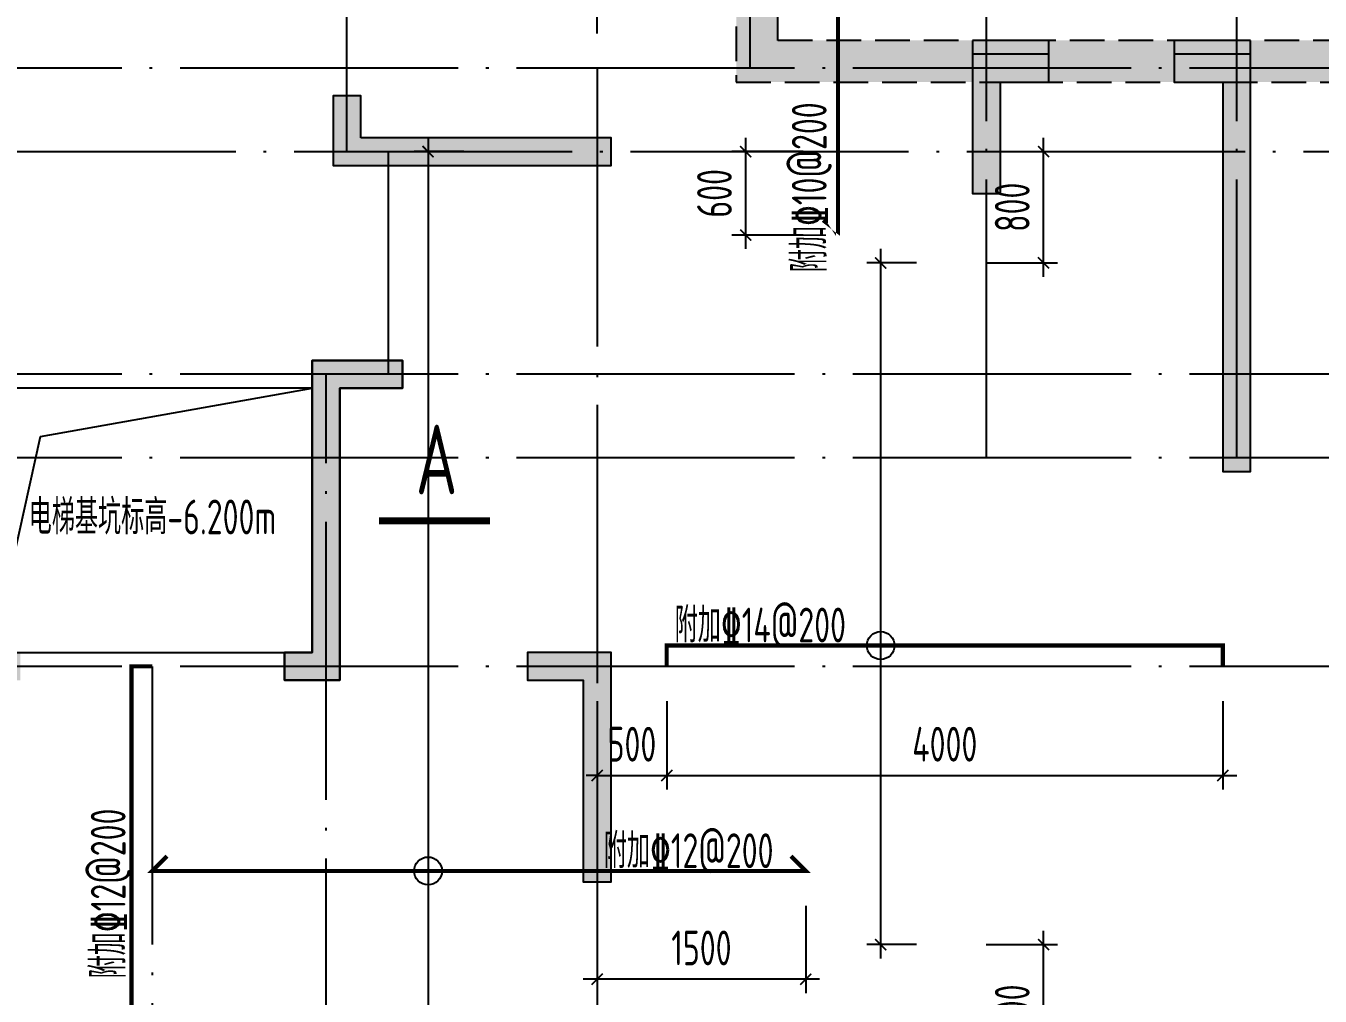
# Model space of a CAD drawing. Extents: x -1307975 to -76406, y -96289 to 379359.
# Drawn here: x -1047392 to -1038083, y 354791 to 361766 of the extents above; entities that cross this region are included whole.
import ezdxf

# ---------------------------------------------------------------- set-up
doc = ezdxf.new("R2010")
doc.units = 0
doc.header["$LTSCALE"] = 1000
doc.linetypes.add('DASH', pattern=[0.35, 0.25, -0.1])
doc.linetypes.add('DOTE', pattern=[2.4200000000000004, 2, -0.2, 0.02, -0.2])
doc.layers.get('0').update_dxf_attribs({"linetype": 'CONTINUOUS'})
doc.layers.get('DEFPOINTS').update_dxf_attribs({"linetype": 'CONTINUOUS'})
for name, color, linetype in [('A-DOTE', 10, 'DOTE'), ('HATCH', 8, 'CONTINUOUS'), ('S-B板配筋', 6, 'CONTINUOUS'), ('S-B板配筋号', 7, 'CONTINUOUS'), ('S-D洞口', 4, 'CONTINUOUS'), ('S-J基础底板标注', 3, 'CONTINUOUS'), ('S-Q墙填充', 252, 'CONTINUOUS'), ('S-Q墙实线', 6, 'CONTINUOUS'), ('S-Q墙虚线', 6, 'DASH'), ('THICK', 6, 'CONTINUOUS'), ('水平筋标注', 7, 'CONTINUOUS')]:
    doc.layers.add(name, color=color, linetype=linetype)
doc.styles.add('TSSD_DIMENSION', font='Tssdeng.shx', dxfattribs={"width": 0.7, "bigfont": 'tssdchn.shx'})
doc.styles.add('TSSD_REIN', font='tssdeng.shx', dxfattribs={"width": 0.7, "height": 300, "bigfont": 'tssdchn.shx'})
doc.dimstyles.new('TSSD_100_100$0', dxfattribs={"dimtxt": 300, "dimasz": 80, "dimexe": 100, "dimexo": 250, "dimgap": 100, "dimtad": 1, "dimdec": 0, "dimzin": 0, "dimdsep": 46, "dimtxsty": 'TSSD_DIMENSION', "dimblk": 'ARCHTICK', "dimcen": 0, "dimdle": 100, "dimclrd": 3, "dimclre": 3, "dimclrt": 7, "dimadec": 0, "dimazin": 0, "dimtfac": 1, "dimtdec": 0, "dimtix": 1, "dimtmove": 2, "dimatfit": 3, "dimldrblk": 'ARCHTICK', "dimfxl": 1, "dimtolj": 1, "dimtzin": 0, "dimarcsym": 0})

# ---------------------------------------------------------------- blocks, each defined once
blk = doc.blocks.new('20210726.16350016')
at = {"layer": 'A-DOTE'}
for p, q in [((18500.00000827992, 13100.31751472806), (18500.00000827998, 21100.04725452978)), ((21400.0000088606, 13700.04724698304), (21400.00000888424, 21100.04725452978)), ((23100.00000830769, 10900.04725549766), (23100.00000777451, 21100.04725452978)), ((24900.0000083982, 10900.04725549766), (24900.0000083982, 21100.04725452978)), ((55600.00000724575, 13700.04725528683), (3600.000008000061, 13700.04725528706)), ((20299.78309788462, 13700.04725528695), (20300.00000781077, 3600.047255706566)), ((3600.000008000061, 13100.31752494338), (55600.00000724575, 13100.31748104317)), ((18800.00076973974, 11500.04725454794), (18800.00077000423, 13100.04725454887)), ((55600.00000724575, 11500.04725454783), (3600.000008000061, 11500.04725454806)), ((18350.00000321825, 3600.023631853284), (18350.00000289921, 11500.04725452978)), ((55600.00000724575, 10900.04725549754), (3600.000008000061, 10900.04725549766)), ((55600.00000724575, 9400.04725379066), (3600.000008000061, 9400.047254788922)), ((17100.00001477753, 9400.047254529782), (17100.00001477747, 3600.047255706566))]:
    blk.add_line(p, q, dxfattribs=at)
blk = doc.blocks.new('_ArchTick')
at = {"color": 0, "linetype": 'ByBlock', "const_width": 0.15}
blk.add_lwpolyline([(-0.5, -0.5), (0.5, 0.5)], dxfattribs=at)
blk = doc.blocks.new('*D527')
at = {"layer": 'DEFPOINTS', "color": 0, "ltscale": 0.5, "transparency": 16777216}
for p in [(-1040736.180763394, 360061.9042227753), (-1041244.15612977, 355161.3687187256), (-1040736.211968636, 355161.3654842812)]:
    blk.add_point(p, dxfattribs=at)
at = {"layer": 'S-J基础底板标注', "color": 3, "lineweight": -2, "ltscale": 0.5, "transparency": 16777216}
for p, q in [((-1041244.124287756, 360161.9074572177), (-1041244.156766542, 355061.3687187277)), ((-1040986.180763388, 360061.9058147044), (-1041344.124924526, 360061.9080939914)), ((-1040986.211968631, 355161.3670762103), (-1041344.156129768, 355161.3693554973))]:
    blk.add_line(p, q, dxfattribs=at)
at = {"layer": 'S-J基础底板标注', "color": 3, "lineweight": -2, "ltscale": 0.5, "transparency": 16777216, "xscale": 80, "yscale": 80, "zscale": 80}
for p, rotation in [((-1041244.124924528, 360061.9074572197), 89.9996351567077), ((-1041244.15612977, 355161.3687187256), 269.9996351567077)]:
    blk.add_blockref('_ArchTick', p, dxfattribs=dict(at, rotation=rotation))
blk = doc.blocks.new('*D468')
at = {"layer": 'DEFPOINTS', "color": 0, "transparency": 16777216}
for p in [(-1040736.210776827, 355161.365484281), (-1040072.560849484, 355161.365484281), (-1040736.210483561, 354161.4883922982)]:
    blk.add_point(p, dxfattribs=at)
at = {"layer": 'S-J基础底板标注', "color": 3, "lineweight": -2, "transparency": 16777216}
for p, q in [((-1040072.560849484, 354061.4883922982), (-1040072.560849484, 355261.365484281)), ((-1040486.210776827, 355161.365484281), (-1039972.560849484, 355161.365484281)), ((-1040486.210483561, 354161.4883922982), (-1039972.560849484, 354161.4883922982))]:
    blk.add_line(p, q, dxfattribs=at)
at = {"layer": 'S-J基础底板标注', "color": 3, "lineweight": -2, "transparency": 16777216, "xscale": 80, "yscale": 80, "zscale": 80}
for p, rotation in [((-1040072.560849484, 355161.365484281), 90), ((-1040072.560849484, 354161.4883922982), 270)]:
    blk.add_blockref('_ArchTick', p, dxfattribs=dict(at, rotation=rotation))
at = {"layer": 'S-J基础底板标注', "color": 7, "transparency": 16777216, "insert": (-1040297.560849484, 354661.4269382894), "char_height": 250, "attachment_point": 5, "rotation": 90, "style": 'TSSD_DIMENSION'}
blk.add_mtext('\\A1;1000', dxfattribs=at)
blk = doc.blocks.new('*D469')
at = {"layer": 'DEFPOINTS', "color": 0, "transparency": 16777216}
for p in [(-1043283.327962315, 357161.4883997546), (-1042782.836911302, 357161.4883997718), (-1042782.836911302, 356377.0034586738)]:
    blk.add_point(p, dxfattribs=at)
at = {"layer": 'S-J基础底板标注', "color": 3, "lineweight": -2, "transparency": 16777216}
for p, q in [((-1043283.327962315, 356911.4883997546), (-1043283.327962315, 356277.0034586738)), ((-1042782.836911302, 356911.4883997718), (-1042782.836911302, 356277.0034586738)), ((-1043283.327962315, 356377.0034586738), (-1043363.327962315, 356377.0034586738)), ((-1043283.327962315, 356377.0034586738), (-1042782.836911302, 356377.0034586738)), ((-1042782.836911302, 356377.0034586738), (-1042702.836911302, 356377.0034586738))]:
    blk.add_line(p, q, dxfattribs=at)
at = {"layer": 'S-J基础底板标注', "color": 3, "lineweight": -2, "transparency": 16777216, "xscale": 80, "yscale": 80, "zscale": 80}
blk.add_blockref('_ArchTick', (-1043283.327962315, 356377.0034586738), dxfattribs=at)
at = {"layer": 'S-J基础底板标注', "color": 3, "lineweight": -2, "transparency": 16777216, "xscale": 80, "yscale": 80, "zscale": 80, "rotation": 180}
blk.add_blockref('_ArchTick', (-1042782.836911302, 356377.0034586738), dxfattribs=at)
at = {"layer": 'S-J基础底板标注', "color": 7, "transparency": 16777216, "insert": (-1043033.082436809, 356602.0034586738), "char_height": 250, "attachment_point": 5, "style": 'TSSD_DIMENSION'}
blk.add_mtext('\\A1;500', dxfattribs=at)
blk = doc.blocks.new('*D470')
at = {"layer": 'DEFPOINTS', "color": 0, "transparency": 16777216}
for p in [(-1042782.836911302, 357161.4883997718), (-1038783.214266552, 357161.4883998563), (-1038783.214266552, 356377.0034587572)]:
    blk.add_point(p, dxfattribs=at)
at = {"layer": 'S-J基础底板标注', "color": 3, "lineweight": -2, "transparency": 16777216}
for p, q in [((-1042782.836911302, 356911.4883997718), (-1042782.836911302, 356277.0034587572)), ((-1038783.214266552, 356911.4883998563), (-1038783.214266552, 356277.0034587572)), ((-1042882.836911302, 356377.0034587572), (-1038683.214266552, 356377.0034587572))]:
    blk.add_line(p, q, dxfattribs=at)
at = {"layer": 'S-J基础底板标注', "color": 3, "lineweight": -2, "transparency": 16777216, "xscale": 80, "yscale": 80, "zscale": 80, "rotation": 180}
blk.add_blockref('_ArchTick', (-1042782.836911302, 356377.0034587572), dxfattribs=at)
at = {"layer": 'S-J基础底板标注', "color": 3, "lineweight": -2, "transparency": 16777216, "xscale": 80, "yscale": 80, "zscale": 80}
blk.add_blockref('_ArchTick', (-1038783.214266552, 356377.0034587572), dxfattribs=at)
at = {"layer": 'S-J基础底板标注', "color": 7, "transparency": 16777216, "insert": (-1040783.025588927, 356602.0034587572), "char_height": 250, "attachment_point": 5, "style": 'TSSD_DIMENSION'}
blk.add_mtext('\\A1;4000', dxfattribs=at)
blk = doc.blocks.new('*D471')
at = {"layer": 'DEFPOINTS', "color": 0, "transparency": 16777216}
for p in [(-1040736.180763395, 360861.7586540771), (-1040072.53075937, 360861.7586540771), (-1040736.180763393, 360061.9042227751)]:
    blk.add_point(p, dxfattribs=at)
at = {"layer": 'S-J基础底板标注', "color": 3, "lineweight": -2, "transparency": 16777216}
for p, q in [((-1040072.53075937, 359961.9042227751), (-1040072.53075937, 360961.7586540771)), ((-1040486.180763395, 360861.7586540771), (-1039972.53075937, 360861.7586540771)), ((-1040486.180763393, 360061.9042227751), (-1039972.53075937, 360061.9042227751))]:
    blk.add_line(p, q, dxfattribs=at)
at = {"layer": 'S-J基础底板标注', "color": 3, "lineweight": -2, "transparency": 16777216, "xscale": 80, "yscale": 80, "zscale": 80}
for p, rotation in [((-1040072.53075937, 360861.7586540771), 90), ((-1040072.53075937, 360061.9042227751), 270)]:
    blk.add_blockref('_ArchTick', p, dxfattribs=dict(at, rotation=rotation))
at = {"layer": 'S-J基础底板标注', "color": 7, "transparency": 16777216, "insert": (-1040297.53075937, 360461.8314384259), "char_height": 250, "attachment_point": 5, "rotation": 90, "style": 'TSSD_DIMENSION'}
blk.add_mtext('\\A1;800', dxfattribs=at)
blk = doc.blocks.new('*D532')
at = {"layer": 'DEFPOINTS', "color": 0, "ltscale": 0.5, "transparency": 16777216}
for p in [(-1043991.180524327, 360861.8374967958), (-1044499.15757186, 352961.5672410599), (-1043991.176776509, 352961.5672410599)]:
    blk.add_point(p, dxfattribs=at)
at = {"layer": 'S-J基础底板标注', "color": 3, "lineweight": -2, "ltscale": 0.5, "transparency": 16777216}
for p, q in [((-1044499.15757186, 360961.8374967958), (-1044499.15757186, 352861.5672410599)), ((-1044241.180524327, 360861.8374967958), (-1044599.15757186, 360861.8374967958)), ((-1044241.176776509, 352961.5672410599), (-1044599.15757186, 352961.5672410599))]:
    blk.add_line(p, q, dxfattribs=at)
at = {"layer": 'S-J基础底板标注', "color": 3, "lineweight": -2, "ltscale": 0.5, "transparency": 16777216, "xscale": 80, "yscale": 80, "zscale": 80}
for p, rotation in [((-1044499.15757186, 360861.8374967958), 90), ((-1044499.15757186, 352961.5672410599), 270)]:
    blk.add_blockref('_ArchTick', p, dxfattribs=dict(at, rotation=rotation))
blk = doc.blocks.new('*D500')
at = {"layer": 'DEFPOINTS', "color": 0, "transparency": 16777216}
for p in [(-1043283.278444087, 355691.0125818025), (-1041783.268076554, 355691.0125818025), (-1043283.278444087, 354912.6137412494)]:
    blk.add_point(p, dxfattribs=at)
at = {"layer": 'S-J基础底板标注', "color": 3, "lineweight": -2, "transparency": 16777216}
for p, q in [((-1043283.278444087, 355441.0125818025), (-1043283.278444087, 354812.6137412494)), ((-1041783.268076554, 355441.0125818025), (-1041783.268076554, 354812.6137412494)), ((-1041683.268076554, 354912.6137412494), (-1043383.278444087, 354912.6137412494))]:
    blk.add_line(p, q, dxfattribs=at)
at = {"layer": 'S-J基础底板标注', "color": 3, "lineweight": -2, "transparency": 16777216, "xscale": 80, "yscale": 80, "zscale": 80, "rotation": 180}
blk.add_blockref('_ArchTick', (-1043283.278444087, 354912.6137412494), dxfattribs=at)
at = {"layer": 'S-J基础底板标注', "color": 3, "lineweight": -2, "transparency": 16777216, "xscale": 80, "yscale": 80, "zscale": 80}
blk.add_blockref('_ArchTick', (-1041783.268076554, 354912.6137412494), dxfattribs=at)
at = {"layer": 'S-J基础底板标注', "color": 7, "transparency": 16777216, "insert": (-1042533.273260321, 355137.6137412494), "char_height": 250, "attachment_point": 5, "style": 'TSSD_DIMENSION'}
blk.add_mtext('\\A1;1500', dxfattribs=at)
blk = doc.blocks.new('*D509')
at = {"layer": 'DEFPOINTS', "color": 0, "transparency": 16777216}
for p in [(-1042214.469307613, 360861.7628980792), (-1041550.768252814, 360861.7351677703), (-1041550.793308066, 360262.0592952798)]:
    blk.add_point(p, dxfattribs=at)
at = {"layer": 'S-J基础底板标注', "color": 3, "lineweight": -2, "transparency": 16777216}
for p, q in [((-1042214.498540998, 360162.087025676), (-1042214.465129481, 360961.7628979919)), ((-1041800.768252596, 360861.7456131013), (-1042314.469307526, 360861.7670762116)), ((-1041800.793307848, 360262.0697406108), (-1042314.494362778, 360262.0912037211))]:
    blk.add_line(p, q, dxfattribs=at)
at = {"layer": 'S-J基础底板标注', "color": 3, "lineweight": -2, "transparency": 16777216, "xscale": 80, "yscale": 80, "zscale": 80}
for p, rotation in [((-1042214.469307613, 360861.7628980792), 89.99760610646494), ((-1042214.494362865, 360262.0870255887), 269.9976061064649)]:
    blk.add_blockref('_ArchTick', p, dxfattribs=dict(at, rotation=rotation))
at = {"layer": 'S-J基础底板标注', "color": 7, "transparency": 16777216, "insert": (-1042439.481835043, 360561.934362632), "char_height": 250, "attachment_point": 5, "rotation": 89.99760610646493, "style": 'TSSD_DIMENSION'}
blk.add_mtext('\\A1;600', dxfattribs=at)
blk = doc.blocks.new('*D538')
at = {"layer": 'DEFPOINTS', "color": 0, "ltscale": 0.5, "transparency": 16777216}
for p in [(-1040483.197484759, 361969.7138280211), (-1043283.42030871, 361461.5081086177), (-1040483.201255651, 361461.4873318136)]:
    blk.add_point(p, dxfattribs=at)
at = {"layer": 'S-J基础底板标注', "color": 3, "lineweight": -2, "ltscale": 0.5, "transparency": 16777216}
for p, q in [((-1043283.418453783, 361711.5081086108), (-1043283.415795848, 362069.7346048225)), ((-1040483.199400724, 361711.4873318067), (-1040483.196742789, 362069.7138280184)), ((-1043383.416537816, 361969.7353467959), (-1040383.197484762, 361969.7130860505))]:
    blk.add_line(p, q, dxfattribs=at)
at = {"layer": 'S-J基础底板标注', "color": 3, "lineweight": -2, "ltscale": 0.5, "transparency": 16777216, "xscale": 80, "yscale": 80, "zscale": 80}
for p, rotation in [((-1043283.416537819, 361969.7346048253), 179.9995748821196), ((-1040483.197484759, 361969.7138280211), 359.9995748821196)]:
    blk.add_blockref('_ArchTick', p, dxfattribs=dict(at, rotation=rotation))
blk = doc.blocks.new('20211107.23005671')
at = {"layer": 'THICK'}
for points in [[(78842.9859028114, -133245.8924751, 50, 50, 0), (78042.9859028114, -133245.8924751, 50, 50, 0)], [(82071.18960631266, -133245.8924751, 50, 50, 0), (82871.18960631266, -133245.8924751, 50, 50, 0)]]:
    blk.add_lwpolyline(points, format="xyseb", dxfattribs=at)
at = {"layer": 'THICK', "style": 'TSSD_REIN', "width": 0.7}
for p in [(78308.37051819602, -133054.2258084333), (82336.57422169729, -133054.2258084333)]:
    blk.add_text('A', height=500, dxfattribs=at).set_placement(p)
blk = doc.blocks.new('20211109.00462574')
at = {"layer": 'S-Q墙填充'}
h = blk.add_hatch(dxfattribs=at)
h.set_pattern_fill('ARMORED', color=252, scale=30, style=0)
h.set_pattern_definition([(49.99999999999999, (994311.7515424163, -393917.5858276223), (215.178054780226, -18.82564049477853), [22.5, -247.5]), (355, (994311.7515424163, -393917.5858276223), (-41.6254000839, 225.6576401100035), [18, -198]), (100.4514, (994329.6830464163, -393919.1546296224), (173.5528145142065, 206.8318626182861), [19.122057, -210.3426336]), (46.18420000000002, (994311.7515424163, -393857.5858276223), (320.1723145876933, -49.65570429870542), [33.74999999999998, -371.2499999999998]), (96.6356, (994338.4325659163, -393861.7238197223), (280.398811664611, 292.2353612701325), [28.6830864, -315.5139]), (351.1842, (994311.7515424163, -393857.5858276223), (280.3985835400882, 292.2355802775974), [27, -297]), (21, (994341.7515424163, -393872.5858276223), (179.0721156355385, -120.7856671996016), [22.5, -247.5]), (326.0000000000001, (994341.7515424163, -393872.5858276223), (72.99459957647451, 217.5450135140559), [18, -198]), (71.4514, (994356.6742123163, -393882.6513094223), (252.066788574447, 96.75914901298572), [19.122057, -210.3426336]), (37.50000000000001, (994311.7515424163, -393917.5858276223), (3.647956595187201, 99.86815614939344), [0, -195.6, 0, -201, 0, -198.75]), (7.499999999999999, (994311.7515424163, -393917.5858276223), (78.92086123264458, 118.3235135647081), [0, -114.6, 0, -191.1, 0, -75.75]), (327.5, (994244.8515424163, -393917.5858276223), (160.1467308517227, -6.766461520313927), [0, -75, 0, -234, 0, -310.5]), (317.5, (994214.8515424163, -393917.5858276223), (174.9558508027159, 30.03149469969532), [0, -97.5, 0, -155.4, 0, -220.5]), (45, (994311.7515424163, -393917.5858276223), (-106.0660171779821, 106.0660171779821), [])])
h.paths.add_polyline_path([(9600.011981139774, 1649.999942469294), (9400.011981139774, 1649.999942559924), (9400.011981071904, 1500.007367141428), (300.0000034741824, 1500.007367141428), (300.0000034741824, 8500.277283212286), (6600.000003474182, 8500.007444787421), (6600.000003474182, 7700.007444787421), (6800.007231345866, 7700.006610781886), (6800.010289294762, 8800.27721672994), (5899.998557202634, 8800.27721672994), (5899.998557202634, 9200.277209813823), (5649.998557202634, 9200.277209813707), (5649.998557202634, 8800.277209813823), (4149.998557202634, 8800.277209813823), (4149.998557202634, 10500.27720981382), (5649.998557202634, 10500.27720981382), (5649.998487470439, 9820.277209813823), (5899.998487470439, 9820.277209813823), (5899.998487470439, 10150.27720981382), (6299.998487470439, 10150.27720981382), (6299.998557202634, 10500.27728321229), (6799.998487470672, 10500.27724651282), (6799.998557202634, 10800.27717311436), (5899.998557202634, 10800.27717311436), (5899.998557202634, 12595.94797210337), (5649.998557202634, 12595.9479721036), (5649.998557202634, 10750.27720981382), (3899.998557202634, 10750.27720981382), (3899.998557202634, 8800.277209813823), (1549.998557202634, 8800.277209813823), (1549.998557202634, 13795.9479721036), (1299.998557202634, 13795.9479721036), (1299.998557202634, 8800.277209813823), (3.474298864603043e-06, 8800.277210408065), (0, 1200.007371395011), (9300.000007781084, 1200.007367143757), (9300.000007232535, 0.00736292393412441), (16100.0000049182, 0.007362037315033376), (16100.00000507466, 1200.007360414253), (34399.99995945196, 1200.190523311729), (34400.01197204075, 1.280568540096283e-09), (40999.96441836248, 1.280568540096283e-09), (40999.97600975772, 1200.086880838848), (50399.98896098544, 1200.086880838848), (50400.06259026018, 8800.007452166581), (42199.98780947458, 8800.08689583349), (42199.99982500274, 10600.00784454052), (39299.87633410841, 10600.00784453918), (39299.87633410841, 10850.08892776701), (36100.14500310633, 10850.08892776701), (36100.14500310633, 10600.00784454052), (33200.00017232366, 10600.00784454052), (33200.00017231621, 8800.086887816782), (17199.98781920946, 8800.187762214802), (17199.99979640055, 10599.92851950467), (14299.99996577296, 10599.92858783476), (14299.99996577296, 12300.00751392078), (15200.00000348024, 12300.00751392078), (15200.00000348024, 14195.67813367862), (12816.99043180549, 14195.67813367862), (12816.99043180549, 13895.9479721036), (14900.00000348024, 13895.67813367862), (14900.00000348024, 12600.00751392078), (14000.00000347418, 12600.00751392078), (14000.00026187429, 9100.007452955819), (14199.99913035077, 9100.007757953485), (14200.00026187429, 10300.00792004005), (16899.98834304302, 10300.00648888544), (16899.98693516094, 8500.08688723226), (33499.9881567955, 8500.08688723226), (33499.9881567955, 10300.0872795938), (36399.98772902344, 10300.08727961406), (36399.98772902344, 10550.08892776701), (38999.98797764746, 10550.08892776701), (38999.98797764746, 10300.08782172936), (41899.98780947458, 10300.08782019065), (41899.98780766095, 8500.086896079127), (50099.98896098544, 8500.086887816782), (50099.98896098544, 1500.086880838848), (40999.97600975772, 1500.086880838848), (40999.97600975772, 1649.999942470575), (40699.97600975772, 1650.079377522576), (40699.97600975772, 300.0794350532815), (34699.99996048934, 300.0794350533397), (34699.99996048934, 1650.079377522576), (34400.01197204075, 1650.079377522576), (34400.01262027118, 1500.086880841642), (15999.9644274615, 1500.086880841642), (15999.9644274615, 1649.999942469294), (15799.9644274615, 1649.999942495255), (15799.96442728629, 300.0073620791081), (9600.011981139774, 300.0073628840037)])
at = {"layer": 'S-Q墙实线'}
for points in [[(18599.99963367649, 8800.175467529509), (18599.9990021527, 7700.007459988934), (18799.9990021527, 7700.007459988934), (18799.9990021527, 8500.007460298366), (19149.90683900192, 8500.007461020024), (19149.90747011325, 8800.175468663627)], [(20599.99007555435, 8800.17546061339), (20049.99007608963, 8800.17546061339), (20049.98944456584, 8500.0074527635), (20399.98944398772, 8500.0074527635), (20399.98944278865, 5700.009272776311), (20599.98944274581, 5700.009272690746)], [(14200.00144817249, 8100.27720135462), (14200.00144817249, 8400.27720135462), (14000.00144817249, 8400.27720135462), (14000.00144817249, 7900.27720135462), (14399.87568182836, 7900.27720135462), (15999.99835379457, 7900.27720135462), (15999.99835379457, 8100.27720135462), (14399.87568182836, 8100.27720135462)], [(13849.97658166324, 6500.00738415739), (14500.04303626984, 6500.00738415739), (14500.04303626984, 6300.00738415739), (14049.97658166324, 6300.00738415739), (14049.97658166324, 5800.009272754891), (14049.97658166324, 4200.007467135438), (13649.97964975156, 4200.086902180046), (13649.97658166324, 4400.007467135438), (13849.97658166324, 4400.007467135438), (13849.97658166324, 5800.009272754891)]]:
    blk.add_lwpolyline(points, close=True, dxfattribs=at)
blk.add_lwpolyline([(15799.99999550532, 4400.003843014711), (15399.99999550532, 4400.003843014711), (15399.99999550532, 4200.003843014711), (15799.99999525759, 4200.003842519014), (15799.99999333674, 2750.004718727316), (15999.99999582663, 2750.002967252745), (15999.99999578379, 4400.003843135317), (15799.99999550532, 4400.003843014711)], dxfattribs=at)
at = {"layer": 'S-Q墙虚线', "color": 2}
blk.add_lwpolyline([(33200.00017231621, 8800.086887816782), (17199.98781920946, 8800.187762214802), (17199.99979640055, 10599.92851950467), (14299.99996577296, 10599.92858783476), (14299.99996577296, 12300.00751392078), (15200.00000348024, 12300.00751392078), (15200.00000348024, 14195.67813367862), (12816.99043180549, 14195.67813367862), (12816.99043180549, 13895.9479721036), (14900.00000348024, 13895.67813367862), (14900.00000348024, 12600.00751392078), (14000.00000347418, 12600.00751392078), (14000.00026187429, 9100.007452955819), (14199.99913035077, 9100.007757953485), (14200.00026187429, 10300.00792004005), (16899.98834304302, 10300.00648888544), (16899.98693516094, 8500.08688723226), (33499.9881567955, 8500.08688723226)], dxfattribs=at)

msp = doc.modelspace()

# ---------------------------------------------------------------- hatches: boundary and pattern name
at = {"layer": 'HATCH'}
h = msp.add_hatch(color=252, dxfattribs=at)
h.paths.add_polyline_path([(-1018383.361211693, 355611.3087580048), (-1018383.361211693, 357061.5673077995), (-1018783.361211094, 357061.5673077995), (-1018783.361211094, 357261.5673077995), (-1018183.361211693, 357261.5673077995), (-1018183.361211693, 355611.3087580048)])
h.paths.add_polyline_path([(-1024583.111937126, 355611.3087580048), (-1024583.111937126, 357061.5673077995), (-1024183.111937726, 357061.5673077995), (-1024183.111937726, 357261.5673077995), (-1024783.111937126, 357261.5673077995), (-1024783.111937126, 355611.3087580048)])
h.paths.add_polyline_path([(-1043383.203484804, 357261.4842636931), (-1043783.203484804, 357261.4842636931), (-1043783.203484804, 357061.4842636931), (-1043383.203485051, 357061.4842631974), (-1043383.203486972, 355611.4851394057), (-1043183.203484482, 355611.4833879311), (-1043183.203484525, 357261.4842638137)])
h.paths.add_polyline_path([(-1031283.214902133, 354361.56730152), (-1031383.191315832, 354361.56730152), (-1031383.191315832, 354061.487866464), (-1031283.214902133, 354061.487866464), (-1030383.192442731, 354061.487866464), (-1030383.192442731, 355711.4878089324), (-1030583.192442731, 355711.4878089324), (-1030583.192442731, 354361.56730152)])
h.paths.add_polyline_path([(-1037583.214511461, 354061.487866464), (-1036683.215656099, 354061.487866464), (-1036583.215638361, 354061.487866464), (-1036583.215638361, 354361.56730152), (-1036683.215656099, 354361.56730152), (-1037383.214511461, 354361.56730152), (-1037383.214511461, 355711.4878089324), (-1037583.214511461, 355711.4878089324)])
h.paths.add_polyline_path([(-1020333.20348186, 357261.4878878138), (-1020533.20348186, 357261.4878878138), (-1020533.20348186, 357061.4878878138), (-1020133.20348186, 357061.4878878138), (-1020133.20348186, 358661.4896934333), (-1020133.20348186, 359161.4878048358), (-1019683.32780758, 359161.4878048358), (-1019683.32780758, 359361.4878048358), (-1020333.20348186, 359361.4878048358), (-1020333.20348186, 358661.4896934333)])
h.paths.add_polyline_path([(-1022833.20348186, 357061.4878878138), (-1022433.20348186, 357061.4878878138), (-1022433.20348186, 357261.4878878138), (-1022633.20348186, 357261.4878878138), (-1022633.20348186, 358661.4896934333), (-1022633.20348186, 359361.4878048358), (-1023283.269936497, 359361.4878048358), (-1023283.269936497, 359161.4878048358), (-1022833.20348186, 359161.4878048358), (-1022833.20348186, 358661.4896934333)])
h.paths.add_polyline_path([(-1047633.203472332, 359361.4878048358), (-1048283.269926939, 359361.4878048358), (-1048283.269926939, 359161.4878048358), (-1047833.203472332, 359161.4878048358), (-1047833.203472332, 358661.4896934333), (-1047833.203472332, 357061.4878878138), (-1047433.203472332, 357061.4878878138), (-1047433.203472332, 357261.4878878138), (-1047633.203472332, 357261.4878878138), (-1047633.203472332, 358661.4896934333)])
h.paths.add_polyline_path([(-1047783.203467061, 363261.4882652155), (-1047783.203467049, 363611.4878736319), (-1047983.203467045, 363611.4878736387), (-1047983.203467054, 363361.4883406251), (-1048783.327552381, 363361.4886423432), (-1048783.327703193, 363161.4886423433), (-1047983.203467058, 363161.4883406251), (-1047983.20346705, 361961.4878736329), (-1047783.203467051, 361961.4878736342)])
h.paths.add_polyline_path([(-1019983.202041664, 360961.757622033), (-1019983.202041664, 361261.757622033), (-1020183.202041664, 361261.757622033), (-1020183.202041664, 360761.757622033), (-1019783.32780758, 360761.757622033), (-1018183.205050373, 360761.757622033), (-1018183.205050373, 360961.757622033), (-1019783.32780758, 360961.757622033)])
h.paths.add_polyline_path([(-1024783.201913091, 360761.757622033), (-1023183.269936497, 360761.757622033), (-1022783.204922056, 360761.757622033), (-1022783.204922056, 361261.757622033), (-1022983.204922056, 361261.757622033), (-1022983.204922056, 360961.757622033), (-1023183.269936497, 360961.757622033), (-1024783.201913091, 360961.757622033)])
h.paths.add_polyline_path([(-1044983.202032136, 360961.757622033), (-1044983.202032136, 361261.757622033), (-1045183.202032136, 361261.757622033), (-1045183.202032136, 360761.757622033), (-1044783.327798481, 360761.757622033), (-1043183.205126514, 360761.757622033), (-1043183.205126514, 360961.757622033), (-1044783.327798481, 360961.757622033)])
h.paths.add_polyline_path([(-1047783.204912529, 360761.757622033), (-1047783.204912529, 361261.757622033), (-1047983.204912529, 361261.757622033), (-1047983.204912529, 360961.757622033), (-1048183.269926939, 360961.757622033), (-1049783.20190382, 360961.757622033), (-1049783.20190382, 360761.757622033), (-1048183.269926939, 360761.757622033)])
h.paths.add_polyline_path([(-1052383.193191014, 361661.7576374083), (-1052933.112245111, 361661.7576385424), (-1052933.112245523, 361361.4878816984), (-1052583.203476835, 361361.4878654658), (-1052583.203476835, 360561.4878651564), (-1052383.193191014, 360561.4878806673)])
h.paths.add_polyline_path([(-1040583.203846632, 361661.6558882079), (-1040583.204478156, 360561.4878806673), (-1040383.204478156, 360561.4878806673), (-1040383.204478156, 361361.4878809768), (-1040033.296641307, 361361.4878816984), (-1040033.296010196, 361661.655889342)])
h.paths.add_polyline_path([(-1027933.1122459, 361361.4878816984), (-1027583.202838633, 361361.4878809768), (-1027583.202838633, 360561.4878806673), (-1027383.202838633, 360561.4878806673), (-1027383.202207533, 361661.5887512014), (-1027933.111614387, 361661.5887523355)])
h.paths.add_polyline_path([(-1015583.212793406, 361661.5484242336), (-1015583.213762809, 360561.4878806673), (-1015383.213762809, 360561.4878806673), (-1015383.213762809, 361361.4878809768), (-1015033.296641684, 361361.4878816984), (-1015033.295672694, 361661.5484253677)])
h.paths.add_polyline_path([(-1008783.198534633, 354061.4868974927), (-1008783.198534633, 355711.4868399612), (-1009083.214521058, 355711.4878089324), (-1009083.214521058, 354061.487866464)])
h.paths.add_polyline_path([(-1058883.192433134, 354061.487866464), (-1058883.192433134, 355711.4878089324), (-1059183.203480309, 355711.4878089781), (-1059183.203480309, 354061.4878665096)])
h.paths.add_polyline_path([(-1009083.202503795, 358761.4896934333), (-1009783.206389913, 358761.4896934333), (-1009783.206389913, 358561.4896934333), (-1008783.170923348, 358561.4887243109), (-1008783.169954381, 361661.502406408), (-1009483.200481706, 361661.5033755303), (-1009483.201450672, 361361.4878734419), (-1009083.202503795, 361361.4878734419)])
h.paths.add_polyline_path([(-1058883.204450397, 361361.4878734419), (-1058483.20550352, 361361.4878734419), (-1058483.205503474, 361661.7576307665), (-1059183.203478206, 361661.7576308122), (-1059183.203478252, 358561.489693479), (-1058183.20056428, 358561.4896934333), (-1058183.20056428, 358761.4896934333), (-1058883.204450397, 358761.4896934333)])
h.paths.add_polyline_path([(-1010883.213156294, 361661.5033755393), (-1010883.21412526, 360711.5126978684), (-1010683.21412526, 360711.5126978684), (-1010683.21412526, 361361.4878734329), (-1010383.301110705, 361361.4878733793), (-1010383.300141702, 361661.5033754497)])
h.paths.add_polyline_path([(-1013583.197148893, 361661.5484173175), (-1014133.197148293, 361661.5484173175), (-1014133.198117696, 361361.4878734419), (-1013783.198118296, 361361.4878734419), (-1013783.198118296, 358561.4896934333), (-1013583.198118296, 358561.4896934333)])
h.paths.add_polyline_path([(-1029183.203477469, 358561.4896934333), (-1029183.203477469, 361361.4878734419), (-1028833.203478068, 361361.4878734419), (-1028833.202846968, 361661.5887442853), (-1029383.202846368, 361661.5887442853), (-1029383.203477469, 358561.4896934333)])
h.paths.add_polyline_path([(-1032083.192261062, 361661.6273343211), (-1032583.10729777, 361661.6265727699), (-1032583.107624441, 361361.4872642271), (-1032283.192783658, 361361.4877211058), (-1032283.191261207, 358561.4895846867), (-1032083.191261207, 358561.4896934333)])
h.paths.add_polyline_path([(-1035883.213430445, 361661.6273343218), (-1035883.215692986, 358561.4896934333), (-1035683.215692986, 358561.4895846867), (-1035683.214170534, 361361.487721105), (-1035383.301262766, 361361.4872642271), (-1035383.30032675, 361661.6265727699)])
h.paths.add_polyline_path([(-1038583.213404755, 361661.6558812918), (-1039133.213404219, 361661.6558812918), (-1039133.214035743, 361361.4878734419), (-1038783.214036321, 361361.4878734419), (-1038783.21403752, 358561.4896934547), (-1038583.214037563, 358561.4896933691)])
h.paths.add_polyline_path([(-1054183.192940578, 361361.4878734419), (-1053833.192941177, 361361.4878734419), (-1053833.192941177, 361661.7576304922), (-1054383.192940578, 361661.7576304922), (-1054383.192940578, 358561.4896934333), (-1054183.192940578, 358561.4896934333)])
h.paths.add_polyline_path([(-1057583.107624064, 361361.4872642271), (-1057283.192828932, 361361.4877211057), (-1057283.192828932, 360711.5126978684), (-1057083.192828932, 360711.5126978684), (-1057083.192828932, 361661.7576304922), (-1057583.107928736, 361661.7568689409)])
h.paths.add_polyline_path([(-1016983.210998458, 363461.4875977093), (-1017683.119120284, 363461.4882652189), (-1017683.119120337, 363161.5682410812), (-1017283.203655359, 363161.5682410812), (-1017283.203655306, 362361.4878803295), (-1016983.210998458, 362361.4872128199)])
h.paths.add_polyline_path([(-1025683.203307985, 363161.567700275), (-1025283.287843007, 363161.567700275), (-1025283.287843007, 363461.4882652189), (-1025983.203307985, 363461.4882652193), (-1025983.203307985, 362361.4878803299), (-1025683.203307985, 362361.4878803295)])
h.paths.add_polyline_path([(-1041983.211246634, 363461.408326258), (-1042683.11910883, 363461.4089566745), (-1042683.119111185, 363161.4882652189), (-1042283.203646207, 363161.4882652189), (-1042283.203646207, 362361.4878803295), (-1041983.211248989, 362361.4872499129)])
h.paths.add_polyline_path([(-1045183.203218435, 363361.4882652189), (-1045183.203218435, 361961.4878736342), (-1044983.203218435, 361961.4878736342), (-1044983.203218435, 363161.4883407184), (-1044183.596356329, 363161.4886424195), (-1044183.596504974, 363461.4089920289), (-1044883.19153863, 363461.408690328), (-1044883.203514536, 363611.4878736334), (-1045183.215191986, 363611.4878736335)])
h.paths.add_polyline_path([(-1050683.203298886, 363161.4882652189), (-1050283.287833909, 363161.4882652189), (-1050283.287833909, 363361.4882652189), (-1050883.203298886, 363361.4882652189), (-1050883.203298886, 362361.4878803295), (-1050683.203298886, 362361.4878803295)])
h.paths.add_polyline_path([(-1056283.204457379, 354361.4877943954), (-1056383.191313748, 354361.4877873814), (-1056383.191299718, 354061.487866464), (-1056283.204451241, 354061.4878739164), (-1055383.192433632, 354061.4878660257), (-1055383.192433632, 355711.4878089324), (-1055583.192433632, 355711.4878089324), (-1055583.192433632, 354361.4877878198)])
h.paths.add_polyline_path([(-1011683.22609976, 354361.5673080928), (-1011583.239243391, 354361.5673010788), (-1011583.239257421, 354061.487866464), (-1011683.226105898, 354061.4878739164), (-1012583.238123507, 354061.4878660257), (-1012583.238123507, 355711.4878089324), (-1012383.238123507, 355711.4878089324), (-1012383.238123507, 354361.5673015172)])
h.paths.add_polyline_path([(-1049783.191499169, 352861.4804206785), (-1049033.20347286, 352861.4804206785), (-1049033.203472847, 353161.4877835624), (-1049583.191499156, 353161.4877835624), (-1049583.191499169, 354511.4803631477), (-1049783.191499169, 354511.4803631477)])
h.paths.add_polyline_path([(-1043183.239052847, 352861.4804206784), (-1043933.227079157, 352861.4804206784), (-1043933.227079144, 353161.4877828289), (-1043383.239052834, 353161.4877828289), (-1043383.239052847, 354161.487866464), (-1043383.239052847, 354511.4803631477), (-1043183.239052847, 354511.4803631477), (-1043183.239052847, 354161.487866464)])
h.paths.add_polyline_path([(-1024783.191508268, 352861.4804206797), (-1024033.203481959, 352861.4804206797), (-1024033.203481959, 353161.5598557317), (-1024483.20351982, 353161.5598557317), (-1024483.20351982, 354511.480363149), (-1024783.191508268, 354511.480363149)])
h.paths.add_polyline_path([(-1018183.239061946, 352861.4804206797), (-1018933.227088256, 352861.4804206797), (-1018933.227088256, 353161.5598557317), (-1018483.227470551, 353161.5598557317), (-1018483.227470551, 354161.4878664652), (-1018483.227470551, 354511.480363149), (-1018183.239061946, 354511.480363149), (-1018183.239061946, 354161.4878664652)])
h.paths.add_polyline_path([(-1022783.203476588, 363361.4882652155), (-1022783.203476576, 363711.4878736319), (-1023083.058477203, 363711.4878736387), (-1023083.058477211, 363461.4883406251), (-1023783.327561908, 363461.4886423432), (-1023783.32771272, 363161.5680020093), (-1022983.203476585, 363161.5677002911), (-1022983.203476578, 361961.4878736329), (-1022783.203476578, 361961.4878736342)])
h.paths.add_polyline_path([(-1020183.203227962, 363361.4882652189), (-1020183.203227962, 361961.4878736342), (-1019983.203227962, 361961.4878736342), (-1019983.203228015, 363161.568091239), (-1019183.596365909, 363161.56839294), (-1019183.596516855, 363461.4886424193), (-1019883.3271462, 363461.4883407184), (-1019883.3271462, 363711.4878736342), (-1020183.203227962, 363711.4878736342)])
h.paths.add_polyline_path([(-1045333.226898646, 359361.4878048358), (-1044683.160444039, 359361.4878048358), (-1044683.160444039, 359161.4878048358), (-1045133.226898646, 359161.4878048358), (-1045133.226898646, 358661.4896934333), (-1045133.226898646, 357061.4878878138), (-1045533.223830557, 357061.5673228584), (-1045533.226898646, 357261.4878878138), (-1045333.226898646, 357261.4878878138), (-1045333.226898646, 358661.4896934333)])
h.paths.add_polyline_path([(-1049583.204450113, 357861.4867660031), (-1049283.204450391, 357861.4867660031), (-1049283.204450391, 357661.4867660031), (-1049583.204449865, 357661.4867655074), (-1049582.61441794, 356061.5689913601), (-1049782.61442043, 356061.5672398856), (-1049783.204450391, 357861.4867661237)])
at = {"layer": 'S-Q墙填充'}
h = msp.add_hatch(color=252, dxfattribs=at)
h.dxf.hatch_style = 1
h.paths.add_polyline_path([(-1040583.204478156, 361561.4878803579), (-1040583.204478156, 360561.4878806673), (-1040383.204478156, 360561.4878806673), (-1040383.204478156, 361361.4878809767), (-1040033.296641307, 361361.4878816984), (-1040033.296641719, 361561.4878814921)])
h = msp.add_hatch(color=252, dxfattribs=at)
h.dxf.hatch_style = 1
h.paths.add_polyline_path([(-1038583.214036278, 361561.4878734419), (-1039133.214035743, 361561.4878734419), (-1039133.214035743, 361361.4878734419), (-1038783.214036321, 361361.4878734419), (-1038783.21403752, 358561.4896934547), (-1038583.214037563, 358561.4896933691)])
h = msp.add_hatch(color=252, dxfattribs=at)
h.dxf.hatch_style = 1
h.paths.add_polyline_path([(-1044983.202032136, 360961.757622033), (-1044983.202032136, 361261.757622033), (-1045183.202032136, 361261.757622033), (-1045183.202032136, 360761.757622033), (-1044783.32779848, 360761.757622033), (-1043183.205126514, 360761.757622033), (-1043183.205126514, 360961.757622033), (-1044783.32779848, 360961.757622033)])
h = msp.add_hatch(color=252, dxfattribs=at)
h.dxf.hatch_style = 1
h.paths.add_polyline_path([(-1045133.203472333, 357061.4878878138), (-1045133.203472333, 358661.4896934333), (-1045133.203472333, 359161.4878048358), (-1044683.32779848, 359161.4878048358), (-1044683.32779848, 359361.4878048358), (-1045333.203472333, 359361.4878048358), (-1045333.203472333, 358661.4896934333), (-1045333.203472333, 357261.4878878138), (-1045533.203472333, 357261.4878878138), (-1045533.203472333, 357061.4878878138)])

# ---------------------------------------------------------------- linework, layer by layer
at = {"layer": 'S-B板配筋', "const_width": 30}
for points in [[(-1041656.859325244, 360368.1253124578), (-1041550.793308066, 360262.0592952798), (-1041550.793308073, 362461.4883939678), (-1041656.859325251, 362355.4223767898)], [(-1042782.836911302, 357161.4883998563), (-1042782.836911302, 357311.4883998563), (-1038783.214266552, 357311.4883998563), (-1038783.214266552, 357161.4883998563)], [(-1046483.215185489, 357161.5672398832), (-1046633.215185488, 357161.5667950701), (-1046633.203027243, 352961.55887727), (-1046483.203027243, 352961.5593220831)], [(-1046377.149168311, 355797.0772912541), (-1046483.215185489, 355691.0112740761), (-1041783.268076554, 355691.0125818025), (-1041889.334093732, 355797.0785989804)]]:
    msp.add_lwpolyline(points, dxfattribs=at)
at = {"layer": 'S-D洞口', "color": 5}
msp.add_lwpolyline([(-1047633.203472332, 357261.4883615873), (-1045333.203472333, 357261.4883615873), (-1045333.203472333, 359161.4882786093), (-1047633.203472332, 359161.4882786093), (-1047633.203472332, 357261.4883615873), (-1047286.378083802, 358814.6628900787), (-1045333.203472333, 359161.4882786093)], dxfattribs=at)
at = {"layer": 'S-J基础底板标注', "color": 2, "ltscale": 0.5}
for centre in [(-1041244.13978562, 357311.4883998563), (-1044499.417724705, 355691.0112740699)]:
    msp.add_circle(centre, 100, dxfattribs=at)
at = {"layer": 'S-Q墙实线'}
for points in [[(-1040583.204478156, 361561.4878803579), (-1040583.204478156, 360561.4878806673), (-1040383.204478156, 360561.4878806673), (-1040383.204478156, 361361.4878809767), (-1040033.296641307, 361361.4878816984), (-1040033.296641719, 361561.4878814921)], [(-1038583.214036278, 361561.4878734419), (-1039133.214035743, 361561.4878734419), (-1039133.214035743, 361361.4878734419), (-1038783.214036321, 361361.4878734419), (-1038783.21403752, 358561.4896934547), (-1038583.214037563, 358561.4896933691)], [(-1044983.202032136, 360961.757622033), (-1044983.202032136, 361261.757622033), (-1045183.202032136, 361261.757622033), (-1045183.202032136, 360761.757622033), (-1044783.32779848, 360761.757622033), (-1043183.205126514, 360761.757622033), (-1043183.205126514, 360961.757622033), (-1044783.32779848, 360961.757622033)], [(-1045133.203472333, 357061.4878878138), (-1045133.203472333, 358661.4896934333), (-1045133.203472333, 359161.4878048358), (-1044683.32779848, 359161.4878048358), (-1044683.32779848, 359361.4878048358), (-1045333.203472333, 359361.4878048358), (-1045333.203472333, 358661.4896934333), (-1045333.203472333, 357261.4878878138), (-1045533.203472333, 357261.4878878138), (-1045533.203472333, 357061.4878878138)]]:
    msp.add_lwpolyline(points, close=True, dxfattribs=at)
msp.add_lwpolyline([(-1043383.203484803, 357261.4842636931), (-1043783.203484803, 357261.4842636931), (-1043783.203484803, 357061.4842636931), (-1043383.203485051, 357061.4842631974), (-1043383.203486972, 355611.4851394057), (-1043183.203484482, 355611.4833879311), (-1043183.203484525, 357261.4842638137), (-1043383.203484803, 357261.4842636931)], dxfattribs=at)

# ---------------------------------------------------------------- block references
at = {"layer": 'A-DOTE'}
msp.add_blockref('20210726.16350016', (-1063583.215200266, 347761.5199853534), dxfattribs=at)
at = {"layer": 'S-Q墙实线', "color": 2}
msp.add_blockref('20211109.00462574', (-1059183.203480309, 352861.4804206784), dxfattribs=at)
at = {"layer": '水平筋标注'}
msp.add_blockref('20211107.23005671', (-1126924.724521915, 491453.1554247163), dxfattribs=at)

# ---------------------------------------------------------------- texts
at = {"layer": 'S-B板配筋号', "color": 1, "style": 'TSSD_REIN', "width": 0.7}
for s, p in [('附加%%13210@200', (-1041632.734997238, 359994.9461169935)), ('附加%%13212@200', (-1046675.3328639, 354918.4020296208))]:
    msp.add_text(s, height=250, rotation=90, dxfattribs=at).set_placement(p)
for s, p in [('电梯基坑标高-6.200m', (-1047372.382255343, 358110.7734024153)), ('附加%%13214@200', (-1042725.84597359, 357333.8058436692)), ('附加%%13212@200', (-1043235.628410613, 355711.3036295272))]:
    msp.add_text(s, height=250, dxfattribs=at).set_placement(p)

# ---------------------------------------------------------------- dimensions: what is measured, and where the dimension line sits
at = {"layer": 'S-J基础底板标注', "color": 2, "ltscale": 0.5}
for p1, p2, distance, picture, middle in [((-1043283.42030871, 361461.5081086177), (-1040483.201255651, 361461.4873318136), 508.2264962214591, '*D538', (-1041883.307011289, 361969.7242164232)), ((-1043991.180524327, 360861.8374967958), (-1043991.176776509, 352961.5672410599), -507.98079535091625, '*D532', (-1044499.15757186, 356911.7023689277)), ((-1040736.180763393, 360061.9042227751), (-1040736.211968636, 355161.365484281), -507.94416114425513, '*D527', (-1041244.140527149, 357611.6380879728))]:
    dim = msp.add_aligned_dim(p1=p1, p2=p2, distance=distance, text=' ', dimstyle='TSSD_100_100$0', dxfattribs=at)
    dim.commit()
    dim.dimension.update_dxf_attribs({"geometry": picture, "text_midpoint": middle})
at = {"layer": 'S-J基础底板标注'}
for p1, p2, distance, picture, middle in [((-1041550.793308066, 360262.0592952798), (-1041550.768252814, 360861.7351677704), 663.7010553783258, '*D509', (-1042439.481835043, 360561.934362632)), ((-1040736.180763393, 360061.9042227751), (-1040736.180763395, 360861.7586540771), -663.650004025083, '*D471', (-1040297.53075937, 360461.8314384259)), ((-1043283.327962315, 357161.4883997546), (-1042782.836911302, 357161.4883997718), -784.4849410980241, '*D469', (-1043033.082436809, 356602.0034586738)), ((-1042782.836911302, 357161.4883997718), (-1038783.214266552, 357161.4883998563), -784.4849410991302, '*D470', (-1040783.025588927, 356602.0034587572)), ((-1041783.268076554, 355691.0125818025), (-1043283.278444087, 355691.0125818025), 778.398840553069, '*D500', (-1042533.273260321, 355137.6137412494)), ((-1040736.210483561, 354161.4883922982), (-1040736.210776827, 355161.365484281), -663.6499273428641, '*D468', (-1040297.560849484, 354661.4269382894))]:
    dim = msp.add_aligned_dim(p1=p1, p2=p2, distance=distance, dimstyle='TSSD_100_100$0', override={"dimtxt": 250}, dxfattribs=at)
    dim.commit()
    dim.dimension.update_dxf_attribs({"geometry": picture, "text_midpoint": middle})

doc.saveas('drawing.dxf')
